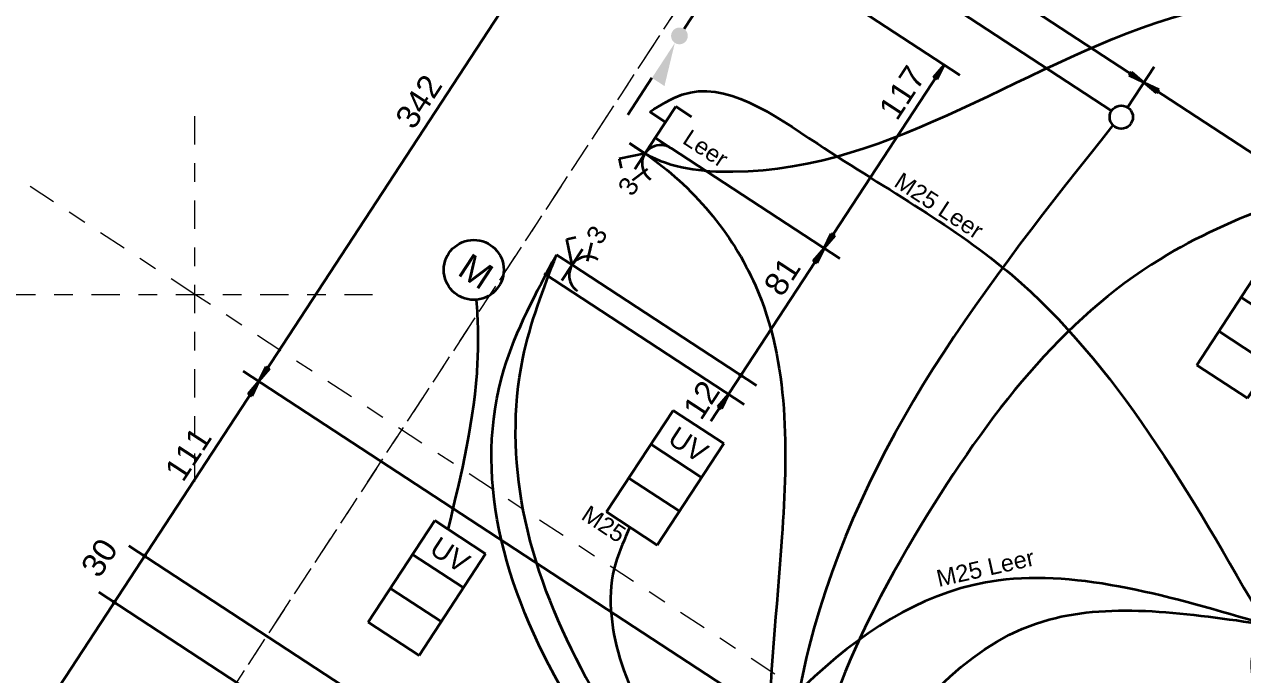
# Model space of a CAD drawing. Header units: metres. Extents: x 2696276 to 2696381, y 1245119 to 1245220.
# Drawn here: x 2696292.23 to 2696298.74, y 1245183.54 to 1245187.01 of the extents above; entities that cross this region are included whole.
import ezdxf
from ezdxf.lldxf.tags import DXFTag

# ---------------------------------------------------------------- set-up
doc = ezdxf.new("R2010")
doc.units = ezdxf.units.M
doc.header["$PDMODE"] = 2
doc.header["$PDSIZE"] = -2
doc.linetypes.add('000_hbf_Strichpunkt 3_1_1mm Achsen', pattern=[0.25, 0.15, -0.05, 0, -0.05])
for name, color, linetype, lineweight, true_color in [('008_232.1__Erdungen u. Schutzpotenzialausgleich', 1, 'Continuous', 35, 0xff0000), ('011_232.51_Lichtinstallationen allgemein', 150, 'Continuous', 35, 0x0080ff), ('011_232.51_Lichtinstallationen allgemein_Deckenltg', 150, 'Continuous', 35, 0x0080ff), ('014_232.62_Storeninstallationen', 1, 'Continuous', 35, 0xff0000), ('014_232.62_Storeninstallationen_Deckenltg', 1, 'Continuous', 35, 0xff0000), ('018_233.01_Innenleuchten', 150, 'Continuous', 35, 0x0080ff), ('035_236.3__UKV-Installationen', 24, 'Continuous', 35, 0x993300), ('035_236.3__UKV-Installationen_Bodenltg', 24, 'STRICHLINIE', 35, 0x993300), ('035_236.3__UKV-Installationen_Deckenltg', 24, 'Continuous', 35, 0x993300)]:
    doc.layers.add(name, color=color, linetype=linetype, lineweight=lineweight, true_color=true_color)
doc.layers.add('1_M01_Achsen.V', color=7, linetype='Continuous')
doc.layers.add('X_Mass', color=7, linetype='Continuous', lineweight=35)
doc.styles.get("Standard").update_dxf_attribs({"font": 'arial.ttf'})
tags = doc.linetypes.add('STRICHLINIE', pattern=[19.05, 12.7, -6.35]).pattern_tags.tags
tags[6:7] = [DXFTag(74, 4), DXFTag(75, 0), DXFTag(340, '0'), DXFTag(46, 0.0), DXFTag(50, 0.0), DXFTag(44, 0.0), DXFTag(45, 0.0)]
tags[4:5] = [DXFTag(74, 4), DXFTag(75, 0), DXFTag(340, '0'), DXFTag(46, 0.0), DXFTag(50, 0.0), DXFTag(44, 0.0), DXFTag(45, 0.0)]

# ---------------------------------------------------------------- blocks, each defined once
blk = doc.blocks.new('0_Leitung_ durchgehend-A0S2JC8Q73', base_point=(-799.58, 1245.23))
at = {"lineweight": -2}
blk.add_hatch(color=0, dxfattribs=at).paths.add_polyline_path([(-798.27, 1292.36), (-798.98, 1293.29), (-799.43, 1294.37), (-799.58, 1295.53), (-799.43, 1296.69), (-798.98, 1297.77), (-798.27, 1298.69), (-797.35, 1299.41), (-796.27, 1299.85), (-795.11, 1300.01), (-793.95, 1299.85), (-792.87, 1299.41), (-791.94, 1298.69), (-791.23, 1297.77), (-790.78, 1296.69), (-790.63, 1295.53), (-790.78, 1294.37), (-791.23, 1293.29), (-791.94, 1292.36), (-792.87, 1291.65), (-793.95, 1291.2), (-795.11, 1291.05), (-796.27, 1291.2), (-797.35, 1291.65)])
at = {"color": 0, "lineweight": -2}
for p, q in [((-795.11, 1323.54), (-795.11, 1300.01)), ((-795.11, 1268.76), (-795.11, 1245.23))]:
    blk.add_line(p, q, dxfattribs=at)
for points in [[(-795.11, 1323.54), (-795.11, 1345.83), (-787.15, 1323.54)], [(-787.15, 1268.76), (-795.11, 1268.76), (-795.11, 1291.05)]]:
    blk.add_solid(points, dxfattribs=at)
blk = doc.blocks.new('0_232.51_Lichtinstallationen allgemein_Deckenltg-A0S2JCB673', base_point=(-592.69, 908.8))
at = {"color": 0, "linetype": 'ByBlock', "lineweight": -2, "ltscale": 0.35}
blk.add_open_spline([(-575.39, 1382.36), (-585.4, 1274.88), (-600.98, 1107.57), (-495.53, 928.28), (-423.35, 910.9), (-410.61, 908.8)], degree=3, knots=[0, 0, 0, 0, 322.521697, 502.056633, 540.81849, 540.81849, 540.81849, 540.81849], dxfattribs=at)
blk = doc.blocks.new('0_236.3_UKV-Installationen_Deckenltg-A0S2JCBQ73', base_point=(-361.61, 1048.96))
at = {"color": 0, "linetype": 'ByBlock', "lineweight": -2, "ltscale": 0.35}
blk.add_open_spline([(-361.61, 1203.89), (-360.77, 1197.36), (-355.42, 1155.28), (-231.8, 1189.52), (-136.93, 1211.33), (-35.31, 1148.28), (-38.28, 1087.3), (-49.3, 1064.64), (-48.76, 1052.32), (-48.61, 1048.96)], degree=3, knots=[0, 0, 0, 0, 18.585915, 119.695291, 252.970899, 362.112816, 399.202348, 425.863058, 435.863058, 435.863058, 435.863058, 435.863058], dxfattribs=at)
blk = doc.blocks.new('Gruppenzuleitung-A0S2JCEA73', base_point=(-467.92, 1299.73))
at = {"color": 0, "linetype": 'ByBlock', "lineweight": -2, "ltscale": 0.35}
for p, q in [((-467.92, 1299.73), (-467.92, 1364.53)), ((-467.92, 1364.53), (-435.58, 1364.53)), ((-435.58, 1364.53), (-435.58, 1299.73)), ((-435.58, 1342.93), (-467.92, 1342.93)), ((-435.58, 1321.33), (-467.92, 1321.33)), ((-435.58, 1299.73), (-467.92, 1299.73))]:
    blk.add_line(p, q, dxfattribs=at)
at = {"color": 0, "linetype": 'ByBlock', "lineweight": -2, "ltscale": 0.35, "insert": (-461.59, 1359.13), "char_height": 10.8, "attachment_point": 1}
blk.add_mtext('{\\fArial;UV}', dxfattribs=at)
blk = doc.blocks.new('0_236.3_UKV-Installationen_Bodenltg-A0S2JCF473', base_point=(-563.94, 845.96))
at = {"color": 0, "lineweight": -2}
blk.add_open_spline([(-361.61, 1203.89), (-411.03, 1189.02), (-542.54, 1149.45), (-562.04, 987.98), (-565.54, 856.02), (-539.78, 847.22), (-536.11, 845.96)], degree=3, knots=[0, 0, 0, 0, 144.368215, 384.178447, 452.142868, 463.463135, 463.463135, 463.463135, 463.463135], dxfattribs=at)
blk = doc.blocks.new('0_232.51_Lichtinstallationen allgemein_Bodenltg-A0S2JCHM73', base_point=(-390.61, 877.07))
at = {"color": 0, "linetype": 'ByBlock', "lineweight": -2, "ltscale": 0.35}
blk.add_open_spline([(-390.61, 877.07), (-387.53, 877.17), (-363.32, 878.69), (-327.38, 899.48), (-304.8, 950.56), (-313.89, 995.49), (-320.3, 1040.36), (-311.49, 1093.57), (-268.04, 1162.82), (-153.13, 1208.03), (-32.79, 1140.44), (-29.52, 1068.94), (-28.61, 1048.96)], degree=3, knots=[0, 0, 0, 0, 9.239752, 72.815015, 110.414714, 170.170666, 205.343224, 246.503316, 329.328898, 438.603492, 589.387544, 647.847477, 647.847477, 647.847477, 647.847477], dxfattribs=at)
blk = doc.blocks.new('0_232.51_Lichtinstallationen allgemein_Deckenltg-A0S2JCK873', base_point=(-544.56, 910.39))
at = {"color": 0, "linetype": 'ByBlock', "lineweight": -2, "ltscale": 0.35}
blk.add_open_spline([(-435.16, 1449.81), (-465.55, 1413.48), (-537.59, 1327.34), (-552.6, 1142.74), (-524.86, 958.99), (-432.61, 916.84), (-410.61, 910.39)], degree=3, knots=[0, 0, 0, 0, 138.72305, 328.853891, 548.715419, 617.489436, 617.489436, 617.489436, 617.489436], dxfattribs=at)
blk = doc.blocks.new('Maß-A0S2JCNG73', base_point=(-908.04, 121.96))
at = {"linetype": 'ByBlock', "lineweight": -2, "ltscale": 0.35}
for points in [[(-880.69, 906.99), (-880.73, 907.33), (-880.86, 907.65), (-881.07, 907.92), (-881.34, 908.13), (-881.66, 908.26), (-882, 908.3), (-882.34, 908.26), (-882.66, 908.13), (-882.93, 907.92), (-883.14, 907.65), (-883.27, 907.33), (-883.31, 906.99), (-883.27, 906.65), (-883.14, 906.33), (-882.93, 906.06), (-882.66, 905.85), (-882.34, 905.72), (-882, 905.68), (-881.66, 905.72), (-881.34, 905.85), (-881.07, 906.06), (-880.86, 906.33), (-880.73, 906.65)], [(-880.69, 877.46), (-880.73, 877.8), (-880.86, 878.12), (-881.07, 878.39), (-881.34, 878.6), (-881.66, 878.73), (-882, 878.77), (-882.34, 878.73), (-882.66, 878.6), (-882.93, 878.39), (-883.14, 878.12), (-883.27, 877.8), (-883.31, 877.46), (-883.27, 877.12), (-883.14, 876.81), (-882.93, 876.53), (-882.66, 876.33), (-882.34, 876.19), (-882, 876.15), (-881.66, 876.19), (-881.34, 876.33), (-881.07, 876.53), (-880.86, 876.81), (-880.73, 877.12)]]:
    blk.add_hatch(color=0, dxfattribs=at).paths.add_polyline_path(points)
at = {"color": 0, "linetype": 'ByBlock', "lineweight": -2, "ltscale": 0.35}
for p, q in [((-882, 1405.75), (-882, 121.96)), ((-892, 1388.4), (-580.21, 1388.4)), ((-882, 1018.42), (-883.14, 1027.1)), ((-883.14, 1027.1), (-880.86, 1027.1)), ((-880.86, 1027.1), (-882, 1018.42)), ((-892, 1018.42), (-585.02, 1018.42)), ((-883.14, 1009.75), (-882, 1018.42)), ((-882, 1018.42), (-880.86, 1009.75)), ((-880.86, 1009.75), (-883.14, 1009.75)), ((-892, 906.99), (-410.61, 906.99)), ((-892, 877.46), (-410.61, 877.46))]:
    blk.add_line(p, q, dxfattribs=at)
for points in [[(-882, 1018.42), (-883.14, 1027.1), (-880.86, 1027.1)], [(-882, 1018.42), (-880.86, 1009.75), (-883.14, 1009.75)]]:
    blk.add_solid(points, dxfattribs=at)
at = {"color": 0, "linetype": 'ByBlock', "lineweight": -2, "ltscale": 0.35, "char_height": 12.5, "attachment_point": 1, "rotation": 90}
for s, insert in [('{\\fArial;342}', (-898.67, 1175.45)), ('{\\fArial;111}', (-898.67, 950.69)), ('{\\fArial;30}', (-908.04, 883.29))]:
    blk.add_mtext(s, dxfattribs=dict(at, insert=insert))
blk = doc.blocks.new('Steckdose T13_ UP_ 3-fach_ geschaltet-A0S2JCOG73', base_point=(-786.11, 1151.9))
at = {"color": 0, "lineweight": -2}
for p, q in [((-770.42, 1168.07), (-773.8, 1177.51)), ((-786.11, 1171.9), (-782.56, 1175.44)), ((-776.11, 1161.9), (-786.11, 1171.9)), ((-776.11, 1151.9), (-776.11, 1171.9)), ((-776.11, 1161.9), (-786.11, 1161.9))]:
    blk.add_line(p, q, dxfattribs=at)
blk.add_ellipse((-766.11, 1161.9), major_axis=(0, 10), ratio=1, start_param=0, end_param=3.141593, dxfattribs=at)
at = {"color": 0, "lineweight": -2, "insert": (-778.98, 1178.68), "char_height": 10, "attachment_point": 1, "rotation": 90}
blk.add_mtext('{\\fArial;3}', dxfattribs=at)
blk = doc.blocks.new('0_232.51_Lichtinstallationen allgemein_Bodenltg-A0S2JCOY73', base_point=(-390.61, 878.14))
at = {"color": 0, "linetype": 'ByBlock', "lineweight": -2, "ltscale": 0.35}
blk.add_open_spline([(-390.61, 878.14), (-386.4, 878.9), (-368.37, 882.13), (-342.03, 901.34), (-320.9, 936.61), (-321.8, 983.57), (-332.5, 1042.37), (-314.19, 1128.02), (-219.1, 1219.32), (-187.09, 1319.31), (-170.69, 1382.41)], degree=3, knots=[0, 0, 0, 0, 12.78743, 54.735444, 92.609888, 131.73721, 191.676961, 272.955483, 380.725134, 576.30056, 576.30056, 576.30056, 576.30056], dxfattribs=at)
blk = doc.blocks.new('0_232.51_Lichtinstallationen allgemein_Bodenltg-A0S2JCT073', base_point=(-673.65, 903.79))
at = {"color": 0, "linetype": 'ByBlock', "lineweight": -2, "ltscale": 0.35}
blk.add_open_spline([(-673.65, 1061.66), (-672.62, 1054.87), (-666.29, 1013.11), (-594.1, 968.29), (-516.17, 930.18), (-454.86, 904.89), (-420.81, 903.16), (-411.14, 904.87), (-410.61, 904.97)], degree=3, knots=[0, 0, 0, 0, 20.337763, 125.05712, 221.017605, 292.004155, 319.853232, 321.471032, 321.471032, 321.471032, 321.471032], dxfattribs=at)
blk = doc.blocks.new('Steckdose T13_ UP_ 3-fach_ geschaltet-A0S2JCU873', base_point=(-786.11, 1209.63))
at = {"color": 0, "lineweight": -2}
for p, q in [((-776.11, 1242.97), (-776.11, 1222.97)), ((-776.11, 1232.97), (-786.11, 1232.97)), ((-776.11, 1232.97), (-786.11, 1222.97)), ((-786.11, 1222.97), (-782.56, 1219.42)), ((-770.42, 1226.79), (-773.8, 1217.35))]:
    blk.add_line(p, q, dxfattribs=at)
blk.add_ellipse((-766.11, 1232.97), major_axis=(0, 10), ratio=1, start_param=0, end_param=3.141593, dxfattribs=at)
at = {"color": 0, "lineweight": -2, "insert": (-778.98, 1209.63), "char_height": 10, "attachment_point": 1, "rotation": 90}
blk.add_mtext('{\\fArial;3}', dxfattribs=at)
blk = doc.blocks.new('Maß-A0S2JCZK73', base_point=(-786.11, 1359.96))
at = {"color": 0, "linetype": 'ByBlock', "lineweight": -2, "ltscale": 0.35}
for p, q in [((-574.03, 1420.5), (-574.03, 1394.58)), ((-582.7, 1409.36), (-582.7, 1411.64)), ((-582.7, 1411.64), (-574.03, 1410.5)), ((-574.03, 1410.5), (-565.35, 1411.64)), ((-565.35, 1411.64), (-565.35, 1409.36)), ((-786.11, 1410.5), (1.39, 1410.5)), ((-574.03, 1410.5), (-582.7, 1409.36)), ((-565.35, 1409.36), (-574.03, 1410.5))]:
    blk.add_line(p, q, dxfattribs=at)
for points in [[(-574.03, 1410.5), (-582.7, 1409.36), (-582.7, 1411.64)], [(-574.03, 1410.5), (-565.35, 1411.64), (-565.35, 1409.36)]]:
    blk.add_solid(points, dxfattribs=at)
blk = doc.blocks.new('0_232.62_Storeninstallationen_Deckenltg-A0S2JD0I73', base_point=(-808.65, 1007.6))
at = {"color": 0, "linetype": 'ByBlock', "lineweight": -2, "ltscale": 0.35}
blk.add_open_spline([(-754.2, 1007.6), (-764.39, 1036.19), (-778.35, 1075.35), (-801.81, 1109.62), (-808.65, 1118.44)], degree=3, knots=[0, 0, 0, 0, 90.457765, 123.94106, 123.94106, 123.94106, 123.94106], dxfattribs=at)
blk = doc.blocks.new('Deckenlampendübel-A0S2JD3673', base_point=(-580.21, 1382.21))
at = {"color": 0, "lineweight": -2}
blk.add_circle((-574.03, 1388.4), 6.19, dxfattribs=at)
blk = doc.blocks.new('0_232.51_Lichtinstallationen allgemein_Bodenltg-A0S2JD3S73', base_point=(-786.11, 1232.8))
at = {"color": 0, "linetype": 'ByBlock', "lineweight": -2, "ltscale": 0.35}
blk.add_open_spline([(-786.11, 1232.97), (-782.76, 1232.87), (-763.41, 1232.31), (-664.26, 1282.16), (-620.17, 1430.42), (-492.26, 1527.3), (-426.07, 1532.89), (-401.6, 1534.96)], degree=3, knots=[0, 0, 0, 0, 10, 57.873069, 313.494361, 437.669809, 510.516879, 510.516879, 510.516879, 510.516879], dxfattribs=at)
blk = doc.blocks.new('1xRJ45-Steckdose_ UP-A0S2JD4U73', base_point=(-786.11, 1242.97))
at = {"color": 0, "lineweight": -2}
for p, q in [((-776.11, 1242.97), (-776.11, 1262.97)), ((-776.11, 1262.97), (-766.11, 1262.97)), ((-776.11, 1252.97), (-786.11, 1252.97)), ((-766.11, 1242.97), (-776.11, 1242.97))]:
    blk.add_line(p, q, dxfattribs=at)
blk = doc.blocks.new('Maß-A0S2JDB873', base_point=(-786.11, 1129.72))
at = {"linetype": 'ByBlock', "lineweight": -2, "ltscale": 0.35}
blk.add_hatch(color=0, dxfattribs=at).paths.add_polyline_path([(-667.19, 1161.9), (-667.23, 1162.23), (-667.36, 1162.55), (-667.57, 1162.82), (-667.84, 1163.03), (-668.16, 1163.16), (-668.5, 1163.21), (-668.84, 1163.16), (-669.16, 1163.03), (-669.43, 1162.82), (-669.64, 1162.55), (-669.77, 1162.23), (-669.81, 1161.9), (-669.77, 1161.56), (-669.64, 1161.24), (-669.43, 1160.97), (-669.16, 1160.76), (-668.84, 1160.63), (-668.5, 1160.58), (-668.16, 1160.63), (-667.84, 1160.76), (-667.57, 1160.97), (-667.36, 1161.24), (-667.23, 1161.56)])
at = {"color": 0, "linetype": 'ByBlock', "lineweight": -2, "ltscale": 0.35}
for p, q in [((-658.5, 1359.96), (-786.11, 1359.96)), ((-669.64, 1351.29), (-668.5, 1359.96)), ((-668.5, 1359.96), (-667.36, 1351.29)), ((-668.5, 1359.96), (-668.5, 1132.61)), ((-667.36, 1351.29), (-669.64, 1351.29)), ((-668.5, 1242.97), (-669.64, 1251.64)), ((-669.64, 1251.64), (-667.36, 1251.64)), ((-667.36, 1251.64), (-668.5, 1242.97)), ((-658.5, 1242.97), (-766.11, 1242.97)), ((-669.64, 1234.29), (-668.5, 1242.97)), ((-668.5, 1242.97), (-667.36, 1234.29)), ((-667.36, 1234.29), (-669.64, 1234.29)), ((-658.5, 1161.9), (-776.11, 1161.9)), ((-658.5, 1149.96), (-786.11, 1149.96)), ((-669.64, 1141.29), (-668.5, 1149.96)), ((-668.5, 1149.96), (-667.36, 1141.29)), ((-667.36, 1141.29), (-669.64, 1141.29))]:
    blk.add_line(p, q, dxfattribs=at)
for points in [[(-668.5, 1359.96), (-667.36, 1351.29), (-669.64, 1351.29)], [(-668.5, 1242.97), (-669.64, 1251.64), (-667.36, 1251.64)], [(-668.5, 1242.97), (-667.36, 1234.29), (-669.64, 1234.29)], [(-668.5, 1149.96), (-667.36, 1141.29), (-669.64, 1141.29)]]:
    blk.add_solid(points, dxfattribs=at)
at = {"color": 0, "linetype": 'ByBlock', "lineweight": -2, "ltscale": 0.35, "char_height": 12.5, "attachment_point": 1, "rotation": 90}
for s, insert in [('{\\fArial;117}', (-685.4, 1320.76)), ('{\\fArial;81}', (-685.28, 1208.44)), ('{\\fArial;12}', (-685.26, 1129.72))]:
    blk.add_mtext(s, dxfattribs=dict(at, insert=insert))
blk = doc.blocks.new('0_232.51_Lichtinstallationen allgemein_Bodenltg-A0S2JDBY73', base_point=(-786.11, 901.52))
at = {"color": 0, "linetype": 'ByBlock', "lineweight": -2, "ltscale": 0.35}
blk.add_open_spline([(-410.61, 903.84), (-430.6, 899.04), (-488.87, 908.22), (-593.7, 954.29), (-710.12, 1006.29), (-772.21, 1097.24), (-782.01, 1142.84), (-786.11, 1161.9)], degree=3, knots=[0, 0, 0, 0, 61.70398, 168.79163, 348.471898, 429.547237, 487.722265, 487.722265, 487.722265, 487.722265], dxfattribs=at)
blk = doc.blocks.new('Gruppenzuleitung-A0S2JDCM73', base_point=(-688.55, 1061.66))
at = {"color": 0, "linetype": 'ByBlock', "lineweight": -2, "ltscale": 0.35}
for p, q in [((-688.55, 1061.66), (-688.55, 1126.46)), ((-688.55, 1126.46), (-656.21, 1126.46)), ((-656.21, 1126.46), (-656.21, 1061.66)), ((-656.21, 1104.86), (-688.55, 1104.86)), ((-656.21, 1083.26), (-688.55, 1083.26)), ((-656.21, 1061.66), (-688.55, 1061.66))]:
    blk.add_line(p, q, dxfattribs=at)
at = {"color": 0, "linetype": 'ByBlock', "lineweight": -2, "ltscale": 0.35, "insert": (-682.22, 1121.06), "char_height": 10.8, "attachment_point": 1}
blk.add_mtext('{\\fArial;UV}', dxfattribs=at)
blk = doc.blocks.new('0_236.3_UKV-Installationen_Bodenltg-A0S2JDJU73', base_point=(-536.11, 457.96))
at = {"color": 0, "lineweight": -2}
blk.add_open_spline([(-536.11, 457.96), (-529.56, 506.36), (-510.72, 645.61), (-465.83, 859.5), (-523.97, 1128.45), (-398.94, 1186.55), (-361.61, 1203.89)], degree=3, knots=[0, 0, 0, 0, 145.540827, 418.737658, 689.392775, 804.624734, 804.624734, 804.624734, 804.624734], dxfattribs=at)
blk = doc.blocks.new('Motor allgemein-A0S2JDM073', base_point=(-834.61, 1114.96))
at = {"color": 0, "lineweight": -2}
blk.add_circle((-818.61, 1130.96), 16, dxfattribs=at)
at = {"color": 0, "lineweight": -2, "insert": (-825.31, 1137.96), "char_height": 14, "attachment_point": 1}
blk.add_mtext('{\\fArial;M}', dxfattribs=at)
blk = doc.blocks.new('Gruppenzuleitung-A0S2JDNU73', base_point=(-762.76, 942.8))
at = {"color": 0, "linetype": 'ByBlock', "lineweight": -2, "ltscale": 0.35}
for p, q in [((-762.76, 942.8), (-762.76, 1007.6)), ((-762.76, 1007.6), (-730.42, 1007.6)), ((-730.42, 1007.6), (-730.42, 942.8)), ((-730.42, 986), (-762.76, 986)), ((-730.42, 964.4), (-762.76, 964.4)), ((-730.42, 942.8), (-762.76, 942.8))]:
    blk.add_line(p, q, dxfattribs=at)
at = {"color": 0, "linetype": 'ByBlock', "lineweight": -2, "ltscale": 0.35, "insert": (-756.43, 1002.2), "char_height": 10.8, "attachment_point": 1}
blk.add_mtext('{\\fArial;UV}', dxfattribs=at)
blk = doc.blocks.new('0_232.51_Lichtinstallationen allgemein_Deckenltg-A0S2JDQ273', base_point=(-390.61, 879.81))
at = {"color": 0, "linetype": 'ByBlock', "lineweight": -2, "ltscale": 0.35}
blk.add_open_spline([(-390.61, 879.81), (-386.4, 881.3), (-364.21, 889.16), (-325.18, 938.5), (-343.9, 1027.88), (-334.4, 1127.44), (-254.5, 1199.69), (-249.97, 1309.96), (-242.4, 1439.84), (-305.38, 1454.55), (-316.6, 1455.99)], degree=3, knots=[0, 0, 0, 0, 13.352388, 70.50283, 166.39622, 275.611475, 353.84389, 467.2828, 612.747766, 646.681726, 646.681726, 646.681726, 646.681726], dxfattribs=at)
blk = doc.blocks.new('Maß-A0S2JDQO73', base_point=(-786.11, 660.73))
at = {"color": 0, "linetype": 'ByBlock', "lineweight": -2, "ltscale": 0.35}
for p, q in [((-578.83, 749.5), (-578.83, 1012.24)), ((-400.61, 749.5), (-400.61, 867.46)), ((-786.11, 749.5), (-786.11, 849.96)), ((-453.35, 769.5), (-453.35, 660.73)), ((-258.11, 769.5), (-258.11, 660.73)), ((-786.11, 759.5), (-777.43, 760.64)), ((-777.43, 758.36), (-786.11, 759.5)), ((-786.11, 759.5), (-258.11, 759.5)), ((-777.43, 760.64), (-777.43, 758.36)), ((-587.51, 758.36), (-587.51, 760.64)), ((-587.51, 760.64), (-578.83, 759.5)), ((-578.83, 759.5), (-587.51, 758.36)), ((-578.83, 759.5), (-570.16, 760.64)), ((-570.16, 758.36), (-578.83, 759.5)), ((-570.16, 760.64), (-570.16, 758.36)), ((-462.02, 758.36), (-462.02, 760.64)), ((-462.02, 760.64), (-453.35, 759.5)), ((-453.35, 759.5), (-462.02, 758.36)), ((-453.35, 759.5), (-444.67, 760.64)), ((-444.67, 758.36), (-453.35, 759.5)), ((-444.67, 760.64), (-444.67, 758.36)), ((-409.28, 758.36), (-409.28, 760.64)), ((-409.28, 760.64), (-400.61, 759.5)), ((-400.61, 759.5), (-409.28, 758.36)), ((-400.61, 759.5), (-391.93, 760.64)), ((-391.93, 758.36), (-400.61, 759.5)), ((-391.93, 760.64), (-391.93, 758.36)), ((-266.78, 758.36), (-266.78, 760.64)), ((-266.78, 760.64), (-258.11, 759.5)), ((-258.11, 759.5), (-266.78, 758.36))]:
    blk.add_line(p, q, dxfattribs=at)
for points in [[(-786.11, 759.5), (-777.43, 760.64), (-777.43, 758.36)], [(-578.83, 759.5), (-587.51, 758.36), (-587.51, 760.64)], [(-578.83, 759.5), (-570.16, 760.64), (-570.16, 758.36)], [(-453.35, 759.5), (-462.02, 758.36), (-462.02, 760.64)], [(-453.35, 759.5), (-444.67, 760.64), (-444.67, 758.36)], [(-400.61, 759.5), (-409.28, 758.36), (-409.28, 760.64)], [(-400.61, 759.5), (-391.93, 760.64), (-391.93, 758.36)], [(-258.11, 759.5), (-266.78, 758.36), (-266.78, 760.64)]]:
    blk.add_solid(points, dxfattribs=at)
at = {"color": 0, "linetype": 'ByBlock', "lineweight": -2, "ltscale": 0.35, "char_height": 12.5, "attachment_point": 1}
for s, insert in [('{\\fArial;207}', (-696.4, 776.17)), ('{\\fArial;125}', (-529.36, 776.17)), ('{\\fArial;53}', (-434.81, 776.55)), ('{\\fArial;142}', (-342.51, 776.17))]:
    blk.add_mtext(s, dxfattribs=dict(at, insert=insert))
blk = doc.blocks.new('0_232.51_Lichtinstallationen allgemein_Bodenltg-A0S2JDS473', base_point=(-786.11, 907.62))
at = {"color": 0, "linetype": 'ByBlock', "lineweight": -2, "ltscale": 0.35}
blk.add_open_spline([(-786.11, 1232.97), (-782.78, 1233), (-748.86, 1233.35), (-667.61, 1209.18), (-603.85, 1107.43), (-551.4, 1003), (-491.29, 924.97), (-433.87, 909.24), (-413.52, 907.78), (-410.61, 907.62)], degree=3, knots=[0, 0, 0, 0, 10, 101.845108, 236.936912, 350.373514, 461.544477, 514.097769, 522.83844, 522.83844, 522.83844, 522.83844], dxfattribs=at)
blk = doc.blocks.new('0_232.51_Lichtinstallationen allgemein_Bodenltg-A0S2JDZQ73', base_point=(-786.11, 845.96))
at = {"color": 0, "linetype": 'ByBlock', "lineweight": -2, "ltscale": 0.35}
blk.add_open_spline([(-516.11, 845.96), (-515.8, 852.79), (-512.85, 917.82), (-669.97, 957.56), (-776.99, 1056.11), (-784.14, 1139.04), (-786.11, 1161.9)], degree=3, knots=[0, 0, 0, 0, 20, 190.411694, 367.686012, 435.13941, 435.13941, 435.13941, 435.13941], dxfattribs=at)
blk = doc.blocks.new('0_236.3_UKV-Installationen_Deckenltg-A0S2JE2G73', base_point=(-786.11, 1203.89))
at = {"color": 0, "linetype": 'ByBlock', "lineweight": -2, "ltscale": 0.35}
blk.add_open_spline([(-786.11, 1252.97), (-783.34, 1259.15), (-769.75, 1289.55), (-679.67, 1285.64), (-543.58, 1296.7), (-433.16, 1240.39), (-361.61, 1203.89)], degree=3, knots=[0, 0, 0, 0, 19.605554, 96.356642, 221.512828, 451.891016, 451.891016, 451.891016, 451.891016], dxfattribs=at)
blk = doc.blocks.new('A$C4181af03')
at = {"layer": '1_M01_Achsen.V', "color": 7, "linetype": '000_hbf_Strichpunkt 3_1_1mm Achsen', "lineweight": 13}
for p, q in [((-8.0411, 18.2388), (-8.0411, -15.5395)), ((-8.0411, 17.8496), (-8.0411, -15.1504)), ((-9.3611, 10.3846), (-11.3611, 10.3846)), ((-9.3611, 10.3846), (-11.3611, 10.3846)), ((9.6389, 10.3846), (-9.3611, 10.3846)), ((9.6389, 10.3846), (-9.3611, 10.3846))]:
    blk.add_line(p, q, dxfattribs=at)
blk.add_point((-9.3611, 10.3846), dxfattribs=at)
blk.add_point((-9.3611, 10.3846), dxfattribs=at)
blk.add_point((-9.3611, 10.3846), dxfattribs=at)
blk.add_point((-9.3611, 10.3846), dxfattribs=at)
blk = doc.blocks.new('A$Ccc2696ef')
blk.add_blockref('A$C4181af03', (0, 0))

msp = doc.modelspace()

# ---------------------------------------------------------------- block references
at = {"rotation": 326.8000002754653}
msp.add_blockref('A$Ccc2696ef', (2696295.2894, 1245171.7568), dxfattribs=at)
at = {"layer": '008_232.1__Erdungen u. Schutzpotenzialausgleich', "linetype": 'Continuous', "ltscale": 0.35, "xscale": 0.01, "yscale": 0.01, "zscale": 0.01, "rotation": 326.8000002754653}
msp.add_blockref('0_Leitung_ durchgehend-A0S2JC8Q73', (2696295.4172, 1245186.5547), dxfattribs=at)
at = {"layer": '011_232.51_Lichtinstallationen allgemein', "linetype": 'Continuous', "ltscale": 0.35, "xscale": 0.01, "yscale": 0.01, "zscale": 0.01, "rotation": 326.8000002754653}
for name, p in [('Steckdose T13_ UP_ 3-fach_ geschaltet-A0S2JCU873', (2696295.335, 1245186.183)), ('Steckdose T13_ UP_ 3-fach_ geschaltet-A0S2JCOG73', (2696295.0189, 1245185.6999))]:
    msp.add_blockref(name, p, dxfattribs=at)
at = {"layer": '011_232.51_Lichtinstallationen allgemein_Deckenltg', "ltscale": 0.35, "xscale": 0.01, "yscale": 0.01, "zscale": 0.01, "rotation": 326.8000002754653}
for name, p in [('0_232.51_Lichtinstallationen allgemein_Bodenltg-A0S2JD3S73', (2696295.4619, 1245186.3769)), ('0_232.51_Lichtinstallationen allgemein_Deckenltg-A0S2JCK873', (2696295.7177, 1245182.3565)), ('0_232.51_Lichtinstallationen allgemein_Deckenltg-A0S2JCB673', (2696295.3062, 1245182.6067)), ('0_232.51_Lichtinstallationen allgemein_Bodenltg-A0S2JDS473', (2696293.6813, 1245183.6559)), ('0_232.51_Lichtinstallationen allgemein_Deckenltg-A0S2JDQ273', (2696296.8385, 1245181.2576)), ('0_232.51_Lichtinstallationen allgemein_Bodenltg-A0S2JDZQ73', (2696293.3437, 1245183.14)), ('0_232.51_Lichtinstallationen allgemein_Bodenltg-A0S2JDBY73', (2696293.6479, 1245183.6049)), ('0_232.51_Lichtinstallationen allgemein_Bodenltg-A0S2JCOY73', (2696296.8293, 1245181.2436)), ('Gruppenzuleitung-A0S2JDCM73', (2696295.3411, 1245184.4107)), ('0_232.51_Lichtinstallationen allgemein_Bodenltg-A0S2JCT073', (2696294.6013, 1245183.0081)), ('0_232.51_Lichtinstallationen allgemein_Bodenltg-A0S2JCHM73', (2696296.8235, 1245181.2347))]:
    msp.add_blockref(name, p, dxfattribs=at)
at = {"layer": '014_232.62_Storeninstallationen', "linetype": 'Continuous', "ltscale": 0.35, "xscale": 0.01, "yscale": 0.01, "zscale": 0.01, "rotation": 326.8000002754653}
msp.add_blockref('Motor allgemein-A0S2JDM073', (2696294.4108, 1245185.6564), dxfattribs=at)
at = {"layer": '014_232.62_Storeninstallationen_Deckenltg', "ltscale": 0.35, "xscale": 0.01, "yscale": 0.01, "zscale": 0.01, "rotation": 326.8000002754653}
for name, p in [('Gruppenzuleitung-A0S2JCEA73', (2696298.4908, 1245185.1947)), ('0_232.62_Storeninstallationen_Deckenltg-A0S2JD0I73', (2696294.0402, 1245184.6159)), ('Gruppenzuleitung-A0S2JDNU73', (2696294.0693, 1245183.8225))]:
    msp.add_blockref(name, p, dxfattribs=at)
at = {"layer": '018_233.01_Innenleuchten', "linetype": 'Continuous', "ltscale": 0.35, "xscale": 0.01, "yscale": 0.01, "zscale": 0.01, "rotation": 326.8000002754653}
msp.add_blockref('Deckenlampendübel-A0S2JD3673', (2696298.0029, 1245186.4997), dxfattribs=at)
at = {"layer": '035_236.3__UKV-Installationen', "linetype": 'Continuous', "ltscale": 0.35, "xscale": 0.01, "yscale": 0.01, "zscale": 0.01, "rotation": 326.8000002754653}
msp.add_blockref('1xRJ45-Steckdose_ UP-A0S2JD4U73', (2696295.5176, 1245186.462), dxfattribs=at)
at = {"layer": '035_236.3__UKV-Installationen_Bodenltg', "linetype": 'STRICHLINIE', "ltscale": 0.35, "xscale": 0.01, "yscale": 0.01, "zscale": 0.01, "rotation": 326.8000002754653}
for name, p in [('0_236.3_UKV-Installationen_Bodenltg-A0S2JCF473', (2696295.2027, 1245181.9235)), ('0_236.3_UKV-Installationen_Bodenltg-A0S2JDJU73', (2696293.3111, 1245178.5244))]:
    msp.add_blockref(name, p, dxfattribs=at)
at = {"layer": '035_236.3__UKV-Installationen_Deckenltg', "ltscale": 0.35, "xscale": 0.01, "yscale": 0.01, "zscale": 0.01, "rotation": 326.8000002754653}
for name, p in [('0_236.3_UKV-Installationen_Deckenltg-A0S2JE2G73', (2696295.3036, 1245186.135)), ('0_236.3_UKV-Installationen_Deckenltg-A0S2JCBQ73', (2696298.0073, 1245182.5142))]:
    msp.add_blockref(name, p, dxfattribs=at)
at = {"layer": 'X_Mass', "ltscale": 0.35, "xscale": 0.01, "yscale": 0.01, "zscale": 0.01, "rotation": 326.8000002754653}
for name, p in [('Maß-A0S2JCZK73', (2696296.1582, 1245187.4409)), ('Maß-A0S2JCNG73', (2696288.3591, 1245177.7495)), ('Maß-A0S2JDB873', (2696294.8975, 1245185.5143)), ('Maß-A0S2JDQO73', (2696292.3295, 1245181.59))]:
    msp.add_blockref(name, p, dxfattribs=at)

# ---------------------------------------------------------------- texts
at = {"layer": '011_232.51_Lichtinstallationen allgemein_Deckenltg', "ltscale": 0.35, "insert": (2696295.3513, 1245184.3846), "char_height": 0.09, "attachment_point": 2, "rotation": 326.8, "line_spacing_factor": 1.002}
msp.add_mtext('{\\fArial;M25}', dxfattribs=at)
at = {"layer": '035_236.3__UKV-Installationen', "linetype": 'Continuous', "ltscale": 0.35, "insert": (2696295.7894, 1245186.4574), "char_height": 0.09, "attachment_point": 1, "rotation": 326.8, "line_spacing_factor": 1.002}
msp.add_mtext('{\\fArial;Leer}', dxfattribs=at)
at = {"layer": '035_236.3__UKV-Installationen_Bodenltg', "linetype": 'STRICHLINIE', "ltscale": 0.35, "char_height": 0.09, "attachment_point": 2, "line_spacing_factor": 1.002}
for insert, rotation in [((2696297.1403, 1245186.0828), 326.8), ((2696297.3532, 1245184.1563), 12.65922)]:
    msp.add_mtext('{\\fArial;M25 Leer}', dxfattribs=dict(at, insert=insert, rotation=rotation))

doc.saveas('drawing.dxf')
